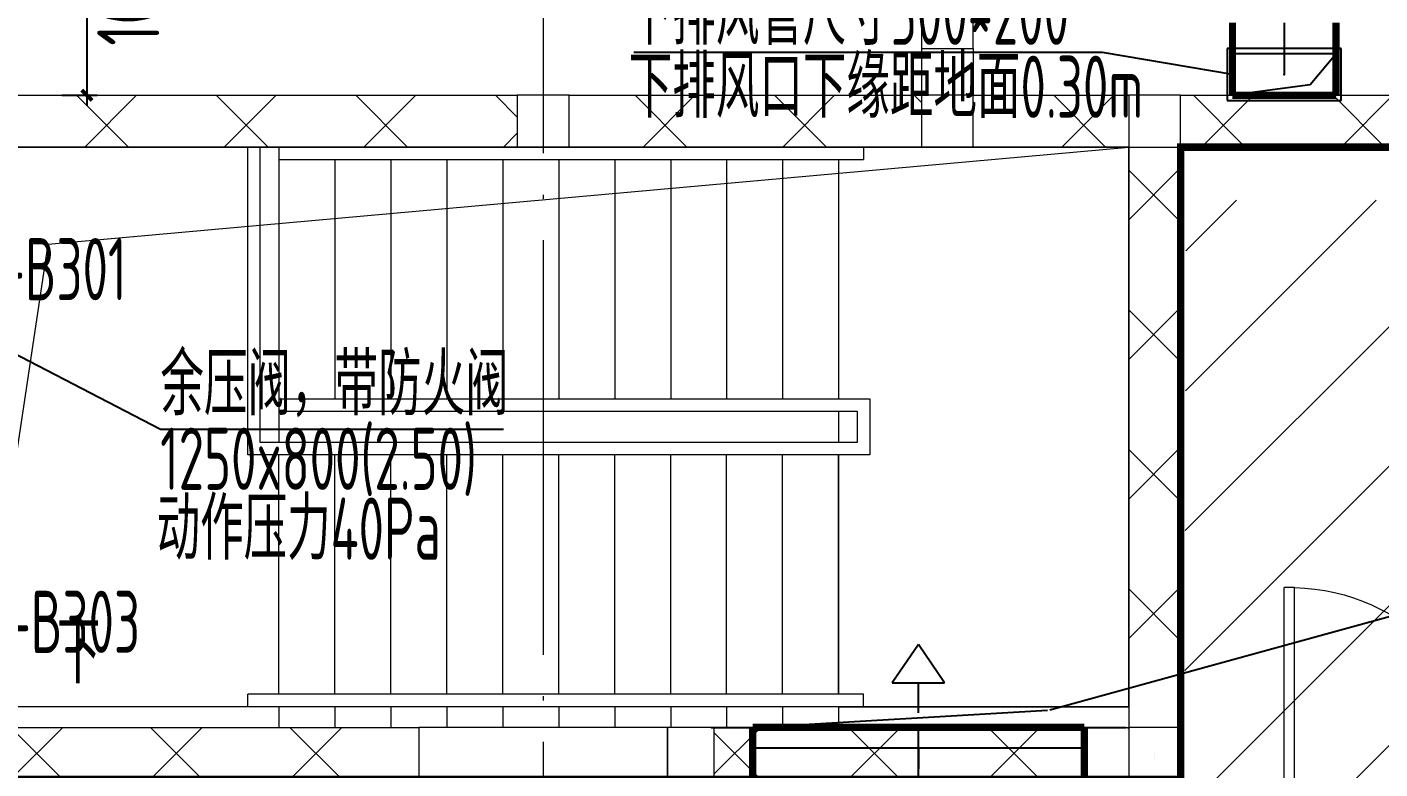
# Model space of a CAD drawing. Extents: x 4 to 13611208, y -605838 to 574722.
# Drawn here: x 13444407 to 13450934, y 194909 to 198488 of the extents above; entities that cross this region are included whole.
import ezdxf

# ---------------------------------------------------------------- set-up
doc = ezdxf.new("R2010")
doc.units = 0
doc.header["$LTSCALE"] = 1000
doc.header["$MEASUREMENT"] = 0
for name, pattern in [('CENTER2', [28.575, 19.05, -3.175, 3.175, -3.175]), ('DASH', [0.35, 0.25, -0.1]), ('DOTE', [2.42, 2, -0.2, 0.02, -0.2])]:
    doc.linetypes.add(name, pattern=pattern)
for name, color, linetype in [('DUCT-D-P标注', 7, 'Continuous'), ('DUCT-K-P中心线', 5, 'CENTER2'), ('DUCT-K-P标注', 7, 'Continuous'), ('DUCT-K-P法兰', 2, 'Continuous'), ('DUCT-K-P管', 191, 'Continuous'), ('DUCT-K-P管端线', 2, 'Continuous'), ('DUCT-X-P标注', 7, 'Continuous'), ('DUCT-X-S中心线', 5, 'CENTER2'), ('DUCT-X-S标注', 7, 'Continuous'), ('DUCT-X-S管', 3, 'Continuous'), ('DUCT-X-S风口', 7, 'Continuous'), ('Hvac-Hide', 8, 'Continuous')]:
    doc.layers.add(name, color=color, linetype=linetype)
doc.layers.add('建筑底图', color=8, linetype='Continuous', lineweight=13)
doc.styles.add('C', font='HZTXT_E', dxfattribs={"width": 0.7, "bigfont": 'HZTXT'})
doc.styles.add('du', font='gbenor.shx', dxfattribs={"width": 0.8, "bigfont": 'hztxt.shx'})
doc.dimstyles.new('67', dxfattribs={"dimscale": 100, "dimtxt": 3, "dimasz": 0.5, "dimexe": 0.5, "dimexo": 2, "dimgap": 0.5, "dimtad": 2, "dimdec": 0, "dimrnd": 5, "dimzin": 0, "dimdsep": 46, "dimtxsty": 'du', "dimblk": 'ARCHTICK', "dimcen": 0, "dimdle": 0.5, "dimclrd": 256, "dimclre": 256, "dimclrt": 256, "dimazin": 0, "dimtfac": 1, "dimtdec": 0, "dimtix": 1, "dimtmove": 2, "dimatfit": 3, "dimfxl": 100, "dimtolj": 1, "dimtzin": 0, "dimlwd": -1, "dimlwe": -1, "dimarcsym": 0})
pattern_1 = [(45, (0, 0), (-336.759605, 336.759605), []), (135, (0, 0), (-336.759605, -336.759605), [])]

# ---------------------------------------------------------------- blocks, each defined once
blk = doc.blocks.new('$DorLib2D$00000001')
for p, q in [((0.45, 0.975), (0.5, 0.975)), ((0.45, 0), (0.45, 0.975)), ((0.5, 0), (0.5, 0.975)), ((0.5, 0), (0.45, 0))]:
    blk.add_line(p, q)
at = {"lineweight": 13}
blk.add_arc((0.475, 0), 0.975, 91.46928, 180, dxfattribs=at)
blk = doc.blocks.new('_FZH')
blk.add_lwpolyline([(-0.5, -0.5), (0.5, -0.5), (0.5, 0.5), (-0.5, 0.5)], close=True)
blk = doc.blocks.new('_ArchTick')
at = {"color": 0, "linetype": 'ByBlock', "const_width": 0.4}
blk.add_lwpolyline([(-0.5, -0.5), (0.5, 0.5)], dxfattribs=at)
blk = doc.blocks.new('*D176')
at = {"layer": 'DUCT-X-P标注', "transparency": 16777216}
for p, q in [((13444695.7, 199209.5), (13444695.7, 198109.5)), ((13444575.8, 199159.5), (13444745.7, 199159.5)), ((13444575.8, 198159.5), (13444745.7, 198159.5))]:
    blk.add_line(p, q, dxfattribs=at)
at = {"layer": 'DUCT-X-P标注', "transparency": 16777216, "xscale": 50, "yscale": 50, "zscale": 50}
for p, rotation in [((13444695.7, 199159.5), 90), ((13444695.7, 198159.5), 270)]:
    blk.add_blockref('_ArchTick', p, dxfattribs=dict(at, rotation=rotation))
at = {"layer": 'DUCT-X-P标注', "transparency": 16777216, "insert": (13444895.7, 198659.5), "char_height": 300, "attachment_point": 5, "rotation": 90, "style": 'du'}
blk.add_mtext('\\A1;1000', dxfattribs=at)
blk = doc.blocks.new('*D481')
at = {"layer": 'DUCT-K-P标注', "transparency": 16777216}
for p, q in [((13450472.6, 198857.5), (13450472.6, 198637.1)), ((13454222.4, 198857.5), (13454222.4, 198637.1)), ((13450422.6, 198687.1), (13454272.4, 198687.1))]:
    blk.add_line(p, q, dxfattribs=at)
at = {"layer": 'DUCT-K-P标注', "transparency": 16777216, "xscale": 50, "yscale": 50, "zscale": 50, "rotation": 180}
blk.add_blockref('_ArchTick', (13450472.6, 198687.1), dxfattribs=at)
at = {"layer": 'DUCT-K-P标注', "transparency": 16777216, "xscale": 50, "yscale": 50, "zscale": 50}
blk.add_blockref('_ArchTick', (13454222.4, 198687.1), dxfattribs=at)
at = {"layer": 'DUCT-K-P标注', "transparency": 16777216, "insert": (13452347.5, 198487.1), "char_height": 300, "attachment_point": 5, "style": 'du'}
blk.add_mtext('\\A1;3750', dxfattribs=at)
blk = doc.blocks.new('$风口$00000101')
for p, q in [((100, 250), (100, -250)), ((0, -200), (0, 200)), ((0, 200), (100, 200)), ((100, 200), (183.5, -155.8)), ((500, 0), (315, 31.5)), ((315, 31.5), (315, -31.5)), ((0, 0), (-100, 0)), ((170, 0), (315, 0)), ((315, -31.5), (500, 0)), ((100, -200), (0, -200))]:
    blk.add_line(p, q)

msp = doc.modelspace()

# ---------------------------------------------------------------- hatches: boundary and pattern name
at = {"layer": '建筑底图'}
h = msp.add_hatch(dxfattribs=at)
h.set_pattern_fill('ANSI37', color=8, scale=300, style=0)
h.set_pattern_definition(pattern_1)
h.paths.add_polyline_path([(13446772.4, 197909.5), (13446772.4, 198159.5), (13444172.4, 198159.5), (13444172.4, 197909.5)])
h = msp.add_hatch(dxfattribs=at)
h.set_pattern_fill('ANSI37', color=8, scale=300, style=0)
h.set_pattern_definition(pattern_1)
h.paths.add_polyline_path([(13448722.4, 197909.5), (13448722.4, 198159.5), (13447022.4, 198159.5), (13447022.4, 197909.5)])
h = msp.add_hatch(dxfattribs=at)
h.set_pattern_fill('ANSI37', color=8, scale=300, style=0)
h.set_pattern_definition(pattern_1)
h.paths.add_polyline_path([(13449722.4, 197909.5), (13449722.4, 198159.5), (13448972.4, 198159.5), (13448972.4, 197909.5)])
h = msp.add_hatch(dxfattribs=at)
h.set_pattern_fill('ANSI37', color=8, scale=300, style=0)
h.set_pattern_definition(pattern_1)
h.paths.add_polyline_path([(13453159.9, 197909.5), (13453159.9, 198159.5), (13449972.4, 198159.5), (13449972.4, 197909.5)])
h = msp.add_hatch(dxfattribs=at)
h.set_pattern_fill('ANSI37', color=8, scale=300, style=0)
h.set_pattern_definition(pattern_1)
h.paths.add_polyline_path([(13449722.4, 195109.5), (13449972.4, 195109.5), (13449972.4, 197909.5), (13449722.4, 197909.5)])
at = {"layer": '建筑底图', "linetype": 'DASH'}
h = msp.add_hatch(dxfattribs=at)
h.set_pattern_fill('ANSI31', color=8, scale=300, style=0)
h.set_pattern_definition([(45, (0.27, -129739.5), (-336.759605, 336.759605), [])])
h.paths.add_polyline_path([(13449997.4, 197653.8), (13455897.4, 197653.8), (13455897.4, 184653.8), (13449972.4, 184703.8)])
at = {"layer": '建筑底图'}
h = msp.add_hatch(dxfattribs=at)
h.set_pattern_fill('ANSI37', color=8, scale=300, style=0)
h.set_pattern_definition(pattern_1)
h.paths.add_polyline_path([(13444172.4, 195109.5), (13444172.4, 194859.5), (13446297.4, 194859.5), (13446297.4, 195109.5)])
h = msp.add_hatch(dxfattribs=at)
h.set_pattern_fill('ANSI37', color=8, scale=300, style=0)
h.set_pattern_definition(pattern_1)
h.paths.add_polyline_path([(13449722.4, 194859.5), (13449722.4, 195109.5), (13447722.4, 195109.5), (13447722.4, 194859.5)])

# ---------------------------------------------------------------- linework, layer by layer
at = {"layer": 'DUCT-D-P标注', "const_width": 35}
msp.add_lwpolyline([(13444172.4, 194859.5), (13449972.4, 194859.5), (13449972.4, 197909.5), (13455922.4, 197909.5), (13455922.4, 181559.5), (13450197.4, 181559.5), (13450197.4, 184909.5), (13444172.4, 184909.5), (13444172.4, 194859.5)], dxfattribs=at)
at = {"layer": 'DUCT-K-P中心线'}
msp.add_line((13450472.6, 198509.5), (13450472.6, 198259.5), dxfattribs=at)
at = {"layer": 'DUCT-K-P标注', "elevation": 3700}
msp.add_lwpolyline([(13450222.6, 198259.5), (13449595.8, 198365.2), (13447334.3, 198365.2)], dxfattribs=at)
at = {"layer": 'DUCT-K-P标注', "const_width": 35}
msp.add_lwpolyline([(13444172.4, 194858.6), (13449972.4, 194858.6), (13449972.4, 197908.6), (13455922.4, 197908.6), (13455922.4, 181559.5), (13450197.4, 181559.5), (13450197.4, 184908.6), (13444172.4, 184908.6), (13444172.4, 194858.6)], dxfattribs=at)
at = {"layer": 'DUCT-K-P法兰'}
for p, q in [((13450222.6, 198384.5), (13450197.6, 198384.5)), ((13450197.6, 198384.5), (13450197.6, 198134.5)), ((13450747.6, 198384.5), (13450722.6, 198384.5)), ((13450747.6, 198134.5), (13450747.6, 198384.5)), ((13450197.6, 198134.5), (13450747.6, 198134.5))]:
    msp.add_line(p, q, dxfattribs=at)
at = {"layer": 'DUCT-K-P法兰', "color": 18, "true_color": 0x000000}
for p in [(13450472.6, 198259.5, 4050), (13450472.6, 198259.5, 4049.8)]:
    msp.add_point(p, dxfattribs=at)
at = {"layer": 'DUCT-K-P管', "const_width": 35}
for points in [[(13450222.6, 198509.5), (13450222.6, 198159.5)], [(13450722.6, 198509.5), (13450722.6, 198159.5)], [(13450722.6, 198159.5), (13450222.6, 198159.5)]]:
    msp.add_lwpolyline(points, dxfattribs=at)
at = {"layer": 'DUCT-K-P管', "color": 18, "true_color": 0x000000}
msp.add_point((13450472.6, 198259.5, 4050), dxfattribs=at)
at = {"layer": 'DUCT-K-P管端线'}
msp.add_line((13450722.6, 198359.5), (13450597.6, 198209.5), dxfattribs=at)
at = {"layer": 'DUCT-X-P标注', "const_width": 35}
msp.add_lwpolyline([(13444172.4, 194858.6), (13449972.4, 194858.6), (13449972.4, 197908.6), (13455922.4, 197908.6), (13455922.4, 181559.5), (13450197.4, 181559.5), (13450197.4, 184908.6), (13444172.4, 184908.6), (13444172.4, 194858.6)], dxfattribs=at)
msp.add_lwpolyline([(13444172.4, 194858.6), (13449972.4, 194858.6), (13449972.4, 197908.6), (13455922.4, 197908.6), (13455922.4, 181559.5), (13450197.4, 181559.5), (13450197.4, 184908.6), (13444172.4, 184908.6), (13444172.4, 194858.6)], dxfattribs=at)
at = {"layer": 'DUCT-X-P标注'}
msp.add_lwpolyline([(13446705.2, 196546.4), (13445051.8, 196546.4), (13444292.5, 196941.5)], dxfattribs=at)
at = {"layer": 'DUCT-X-S中心线'}
msp.add_line((13448707.6, 194859.7), (13448707.6, 195109.5), dxfattribs=at)
at = {"layer": 'DUCT-X-S标注'}
msp.add_lwpolyline([(13452655.2, 195670.1), (13451078.1, 195670.1), (13449340.9, 195193.1)], dxfattribs=at)
at = {"layer": 'DUCT-X-S管', "const_width": 35}
for points in [[(13449507.6, 195109.5), (13447907.6, 195109.5)], [(13447907.6, 195109.5), (13447907.6, 194859.7)], [(13449507.6, 194859.7), (13449507.6, 195109.5)]]:
    msp.add_lwpolyline(points, dxfattribs=at)
at = {"layer": 'Hvac-Hide'}
for p, q in [((13450722.6, 198384.5), (13450222.6, 198384.5)), ((13450722.6, 198359.5), (13450222.6, 198359.5)), ((13450222.6, 198359.5), (13450222.6, 198159.5)), ((13450722.6, 198359.5), (13450597.6, 198209.5)), ((13450722.6, 198159.5), (13450722.6, 198359.5)), ((13450597.6, 198209.5), (13450222.6, 198159.5)), ((13450222.6, 198159.5), (13450722.6, 198159.5))]:
    msp.add_line(p, q, dxfattribs=at)
at = {"layer": '建筑底图', "color": 8, "linetype": 'DOTE'}
msp.add_line((13446897.4, 209559.5), (13446897.4, 163209.5), dxfattribs=at)
at = {"layer": '建筑底图', "color": 8}
for p, q in [((13448722.4, 198384.2), (13448722.4, 198159.5)), ((13448972.4, 198384.2), (13448972.4, 198159.5)), ((13444172.4, 198159.5), (13446772.4, 198159.5)), ((13447022.4, 198159.5), (13448722.4, 198159.5)), ((13448972.4, 198159.5), (13449722.4, 198159.5)), ((13449972.4, 198159.5), (13453159.9, 198159.5)), ((13444172.4, 197909.5), (13446772.4, 197909.5)), ((13445472.4, 196424.5), (13445472.4, 197909.5)), ((13445472.4, 197909.5), (13445532.4, 197909.5)), ((13445532.4, 196484.5), (13445532.4, 197909.5)), ((13445622.4, 197909.5), (13448322.4, 197909.5)), ((13445622.4, 197909.5), (13445622.4, 197849.5)), ((13445622.4, 197909.5), (13448442.4, 197909.5)), ((13445622.4, 197909.5), (13445622.4, 197849.5)), ((13447022.4, 197909.5), (13448722.4, 197909.5)), ((13448442.4, 197909.5), (13448322.4, 197909.5)), ((13448442.4, 197909.5), (13448442.4, 197849.5)), ((13448722.4, 197909.5), (13448442.4, 197909.5)), ((13448972.4, 197909.5), (13449722.4, 197909.5)), ((13449722.4, 197909.5), (13448972.4, 197909.5)), ((13449722.4, 197909.5), (13449722.4, 195109.5)), ((13449722.4, 195209.5), (13449722.4, 197909.5)), ((13449972.4, 197909.5), (13449972.4, 195109.5)), ((13449972.4, 197909.5), (13453159.9, 197909.5)), ((13445622.4, 197849.5), (13445622.4, 196694.5)), ((13445622.4, 197849.5), (13448442.4, 197849.5)), ((13445892.4, 197849.5), (13445892.4, 196694.5)), ((13446162.4, 197849.5), (13446162.4, 196694.5)), ((13446432.4, 197849.5), (13446432.4, 196694.5)), ((13446702.4, 197849.5), (13446702.4, 196694.5)), ((13446972.4, 197849.5), (13446972.4, 196694.5)), ((13447242.4, 197849.5), (13447242.4, 196694.5)), ((13447512.4, 197849.5), (13447512.4, 196694.5)), ((13447782.4, 197849.5), (13447782.4, 196694.5)), ((13448052.4, 197849.5), (13448052.4, 196694.5)), ((13448322.4, 197849.5), (13448322.4, 196694.5)), ((13448322.4, 197849.5), (13448322.4, 196694.5)), ((13445622.4, 196694.5), (13445622.4, 196634.5)), ((13445622.4, 196694.5), (13448472.4, 196694.5)), ((13445622.4, 196694.5), (13445622.4, 196634.5)), ((13448472.4, 196694.5), (13448472.4, 196424.5)), ((13445622.4, 196634.5), (13448322.4, 196634.5)), ((13445622.4, 196634.5), (13448412.4, 196634.5)), ((13445622.4, 196634.5), (13445622.4, 196484.5)), ((13448322.4, 196634.5), (13448322.4, 196484.5)), ((13448412.4, 196634.5), (13448412.4, 196484.5)), ((13448412.4, 196484.5), (13445532.4, 196484.5)), ((13448322.4, 196484.5), (13445622.4, 196484.5)), ((13448472.4, 196424.5), (13445472.4, 196424.5)), ((13445622.4, 195269.5), (13445622.4, 196424.5)), ((13445892.4, 195269.5), (13445892.4, 196424.5)), ((13446162.4, 195269.5), (13446162.4, 196424.5)), ((13446432.4, 195269.5), (13446432.4, 196424.5)), ((13446702.4, 195269.5), (13446702.4, 196424.5)), ((13446972.4, 195269.5), (13446972.4, 196424.5)), ((13447242.4, 195269.5), (13447242.4, 196424.5)), ((13447512.4, 195269.5), (13447512.4, 196424.5)), ((13447782.4, 195269.5), (13447782.4, 196424.5)), ((13448052.4, 195269.5), (13448052.4, 196424.5)), ((13448322.4, 195269.5), (13448322.4, 196424.5)), ((13448322.4, 196424.5), (13448322.4, 195269.5)), ((13448442.4, 195269.5), (13445472.4, 195269.5)), ((13445472.4, 195209.5), (13445472.4, 195269.5)), ((13448442.4, 195209.5), (13448442.4, 195269.5)), ((13448442.4, 195209.5), (13445472.4, 195209.5)), ((13445622.4, 195209.5), (13445622.4, 195109.5)), ((13448322.4, 195209.5), (13445622.4, 195209.5)), ((13445892.4, 195209.5), (13445892.4, 195109.5)), ((13446162.4, 195209.5), (13446162.4, 195109.5)), ((13446432.4, 195209.5), (13446432.4, 195109.5)), ((13446702.4, 195209.5), (13446702.4, 195109.5)), ((13446972.4, 195209.5), (13446972.4, 195109.5)), ((13447242.4, 195209.5), (13447242.4, 195109.5)), ((13447512.4, 195209.5), (13447512.4, 195109.5)), ((13447782.4, 195209.5), (13447782.4, 195109.5)), ((13448052.4, 195209.5), (13448052.4, 195109.5)), ((13448322.4, 195209.5), (13448322.4, 195109.5)), ((13448322.4, 195209.5), (13448442.4, 195209.5)), ((13448442.4, 195209.5), (13449722.4, 195209.5)), ((13444172.4, 195109.5), (13446297.4, 195109.5)), ((13447722.4, 195109.5), (13449722.4, 195109.5)), ((13449847.4, 194984.5, 0), (13449847.4, 194984.5, 0)), ((13449847.4, 194972, 0), (13449847.4, 194972, 0)), ((13449847.4, 194959.5, 0), (13449847.4, 194959.5, 0))]:
    msp.add_line(p, q, dxfattribs=at)
for points in [[(13444172.4, 195209.5), (13444172.4, 197909.5), (13449722.4, 197909.5), (13449722.4, 195209.5)], [(13444172.4, 195209.5), (13444509.3, 197440.5), (13449722.4, 197909.5), (13444172.4, 197909.5)], [(13449972.4, 197909.5), (13455922.4, 197909.5), (13455922.4, 184909.5), (13449972.4, 184909.5)]]:
    msp.add_lwpolyline(points, close=True, dxfattribs=at)

# ---------------------------------------------------------------- block references
at = {"layer": 'DUCT-X-S风口', "yscale": 4, "rotation": 90}
msp.add_blockref('$风口$00000101', (13448707.6, 195009.5, 3500), dxfattribs=at)
at = {"layer": '建筑底图', "color": 8}
for p, xscale, yscale, zscale, rotation in [((13448847.4, 198484.2), 200.0000000082073, 250, 250, 270), ((13448847.4, 198034.5), 250.000000073167, 250.000000073167, 250.000000073167, 269.9999999807901), ((13447609.9, 194984.5), 225.0000012945384, 249.9999998043058, 249.9999998043058, 3.659813364290142e-07)]:
    msp.add_blockref('_FZH', p, dxfattribs=dict(at, xscale=xscale, yscale=yscale, zscale=zscale, rotation=rotation))
for name, p, xscale, yscale, zscale in [('_FZH', (13446897.4, 198034.5), 250, 250, 250), ('_FZH', (13449847.4, 198034.5), 250, 250, 250), ('$DorLib2D$00000001', (13450972.4, 194809.5), -1000, 1000, 100), ('_FZH', (13446897.4, 194709.5), 1200, 800, 800), ('_FZH', (13449847.4, 194984.5), 250, 250, 250)]:
    msp.add_blockref(name, p, dxfattribs=dict(at, xscale=xscale, yscale=yscale, zscale=zscale))

# ---------------------------------------------------------------- texts
at = {"layer": 'DUCT-K-P标注', "style": 'du', "width": 0.7}
for s, p in [('下排风管尺寸500*200', (13447310, 198402.6)), ('下排风口下缘距地面0.30m', (13447310, 198050.3))]:
    msp.add_text(s, height=300, dxfattribs=at).set_placement(p)
at = {"layer": 'DUCT-X-P标注', "style": 'du', "width": 0.7}
for s, p in [('YYF-B301', (13443824.7, 197170.4, 2020)), ('余压阀，带防火阀', (13445050.6, 196615.6)), ('1250x800(2.50)', (13445049.5, 196255.5)), ('动作压力40Pa', (13445032.2, 195918.2)), ('FHF-B303', (13443892.4, 195468.9, 2020))]:
    msp.add_text(s, height=300, dxfattribs=at).set_placement(p)
at = {"layer": '建筑底图', "style": 'C', "width": 0.7}
msp.add_text('下', height=300, dxfattribs=at).set_placement((13444551.3, 195322))

# ---------------------------------------------------------------- dimensions: what is measured, and where the dimension line sits
at = {"layer": 'DUCT-K-P标注'}
dim = msp.add_linear_dim(base=(13454222.4, 198687.1), p1=(13450472.6, 199057.5, 3500), p2=(13454222.4, 199057.5, 3500), dimstyle='67', dxfattribs=at)
dim.commit()
dim.dimension.update_dxf_attribs({"geometry": '*D481', "text_midpoint": (13452347.5, 198487.1)})
at = {"layer": 'DUCT-X-P标注'}
dim = msp.add_linear_dim(base=(13444695.7, 198159.5), p1=(13444375.8, 199159.5, 3600), p2=(13444375.8, 198159.5), angle=90, dimstyle='67', dxfattribs=at)
dim.commit()
dim.dimension.update_dxf_attribs({"geometry": '*D176', "text_midpoint": (13444895.7, 198659.5)})

doc.saveas('drawing.dxf')
